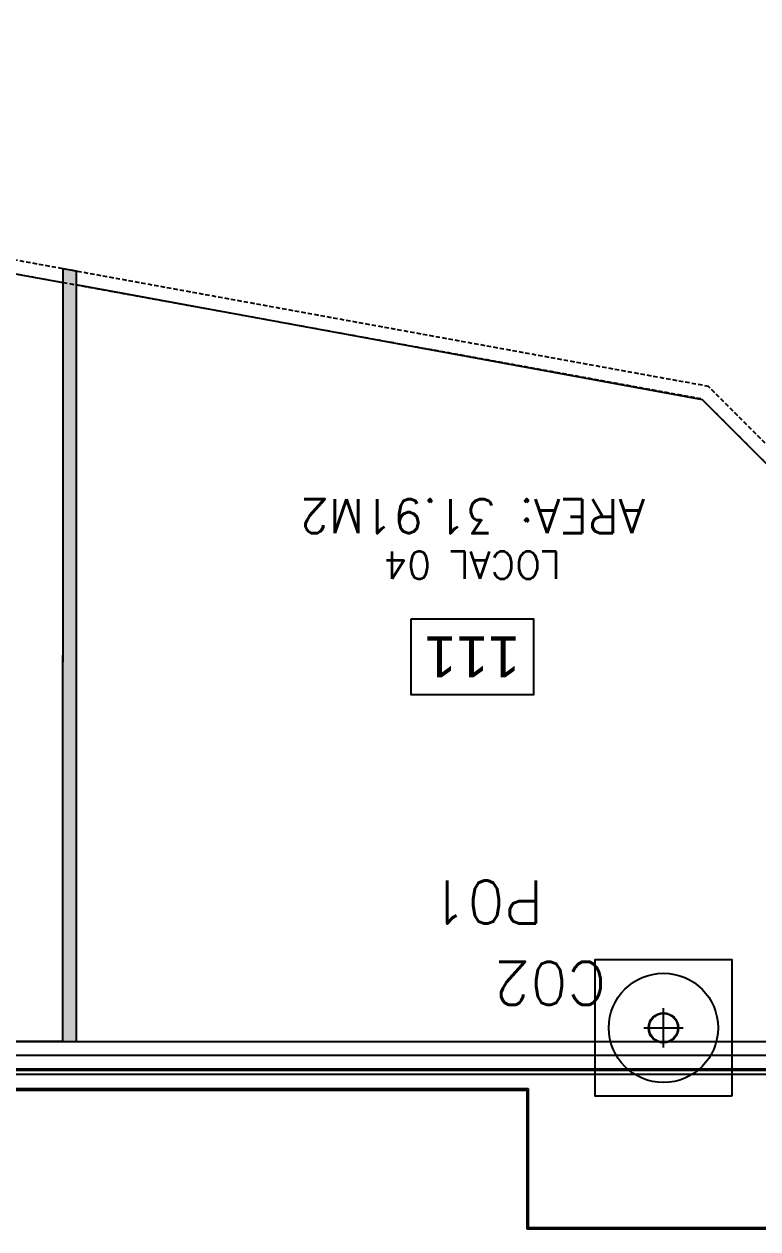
# Model space of a CAD drawing. Header units: millimetres. Extents: x 1478096 to 1808313, y 619971 to 762366.
# Drawn here: x 1602164 to 1607536, y 646096 to 654919 of the extents above; entities that cross this region are included whole.
import ezdxf

# ---------------------------------------------------------------- set-up
doc = ezdxf.new("R2010")
doc.units = ezdxf.units.MM
doc.header["$LTSCALE"] = 10
doc.linetypes.add('HIDDEN2', pattern=[4.7625, 3.175, -1.5875])
for name, color, linetype in [('0-superficies', 7, 'Continuous'), ('0_Estructura', 251, 'Continuous'), ('A-HATCH-DURLOCK', 252, 'Continuous'), ('DC-ARQ-0 TEXTOS', 7, 'Continuous'), ('DC-ARQ-CHAPA', 7, 'Continuous'), ('DC-ARQ-CORDON', 210, 'Continuous'), ('DC-ARQ-CORREAS', 2, 'Continuous'), ('DC-ARQ-MURO SUPERBOARD', 2, 'Continuous'), ('DC-ARQ-PAINEL DURLOCK', 7, 'Continuous')]:
    doc.layers.add(name, color=color, linetype=linetype)
doc.styles.add('Romans-100', font='romans')
doc.styles.get("Standard").update_dxf_attribs({"font": 'arial.ttf'})

msp = doc.modelspace()

# ---------------------------------------------------------------- hatches: boundary and pattern name
at = {"layer": '0_Estructura'}
h = msp.add_hatch(dxfattribs=at)
h.set_pattern_fill('ANSI31', color=256, scale=2, angle=-180, style=0)
h.set_pattern_definition([(225, (3156300.1186, 1183973.863), (4.49012806, -4.49012806), [])])
h.paths.add_polyline_path([(1606735.048, 647568.169, 1), (1606955.048, 647568.169, 1)])
h.paths.add_polyline_path([(1606739.848, 647568.169, 1), (1606950.248, 647568.169, 1)], flags=16)
at = {"layer": 'A-HATCH-DURLOCK'}
h = msp.add_hatch(color=256, dxfattribs=at)
h.dxf.hatch_style = 1
h.paths.add_polyline_path([(1602445.044, 647468.17), (1602545.044, 647468.17), (1602545.044, 653111.092), (1602447.523, 653128.861)])

# ---------------------------------------------------------------- linework, layer by layer
at = {"layer": '0-superficies'}
msp.add_lwpolyline([(1524855.031, 647228.149), (1641041.817, 647228.17), (1641041.817, 674744.562), (1649131.454, 674744.878), (1649131.448, 735136.985), (1641041.817, 735136.983), (1641041.817, 738426.962), (1522042.066, 738427.02)], dxfattribs=at)
for points in [[(1591554.642, 647468.17), (1591554.642, 651495.675), (1594437.289, 654485.679), (1602447.479, 653027.204), (1602445.044, 647468.17)], [(1609545.044, 647468.17), (1609545.052, 649753.404), (1607130.365, 652168.091), (1602545.044, 653009.44), (1602545.044, 647468.17)]]:
    msp.add_lwpolyline(points, close=True, dxfattribs=at)
at = {"layer": '0_Estructura'}
for p, q in [((1606845.048, 647424.479), (1606845.048, 647711.86)), ((1606701.358, 647568.169), (1606988.739, 647568.169))]:
    msp.add_line(p, q, dxfattribs=at)
msp.add_lwpolyline([(1607345.048, 647068.169), (1606345.048, 647068.169), (1606345.048, 648068.169), (1607345.048, 648068.169)], close=True, dxfattribs=at)
for radius in [400, 110, 105.2]:
    msp.add_circle((1606845.048, 647568.169), radius, dxfattribs=at)
at = {"layer": 'DC-ARQ-0 TEXTOS'}
msp.add_lwpolyline([(1604996.602, 650560.031), (1604996.602, 650010.031), (1605896.602, 650010.031), (1605896.602, 650560.031)], close=True, dxfattribs=at)
at = {"layer": 'DC-ARQ-CHAPA'}
for p, q in [((1591454.642, 647258.149), (1609844.62, 647258.149)), ((1591454.642, 647228.149), (1609844.62, 647228.149))]:
    msp.add_line(p, q, dxfattribs=at)
at = {"layer": 'DC-ARQ-CORDON'}
for p, q in [((1594445.044, 647468.17), (1609645.044, 647468.17)), ((1591454.642, 647268.17), (1609844.62, 647268.17))]:
    msp.add_line(p, q, dxfattribs=at)
at = {"layer": 'DC-ARQ-CORREAS'}
msp.add_line((1594445.044, 647368.17), (1609644.62, 647368.17), dxfattribs=at)
at = {"layer": 'DC-ARQ-MURO SUPERBOARD'}
for p, q in [((1593834.642, 647123.153), (1605854.642, 647123.153)), ((1593844.642, 647113.153), (1605844.642, 647113.153)), ((1605844.642, 647113.153), (1605844.642, 646096.027)), ((1605854.642, 647123.153), (1605854.642, 646106.027)), ((1605844.642, 646096.027), (1608244.62, 646096.027)), ((1605854.642, 646106.027), (1608254.62, 646106.027))]:
    msp.add_line(p, q, dxfattribs=at)
at = {"layer": 'DC-ARQ-PAINEL DURLOCK', "linetype": 'HIDDEN2'}
for p, q in [((1594401.148, 654594.925), (1607171.786, 652268.091)), ((1594437.289, 654485.679), (1607122.46, 652175.995)), ((1609645.052, 649794.825), (1607171.786, 652268.091)), ((1609545.052, 649753.404), (1607130.365, 652168.091))]:
    msp.add_line(p, q, dxfattribs=at)
at = {"layer": 'DC-ARQ-PAINEL DURLOCK'}
for p, q in [((1602447.523, 653128.861), (1602445.044, 647468.17)), ((1602447.523, 653128.861), (1602545.044, 653111.092)), ((1602545.044, 653115.293), (1602545.044, 647468.17))]:
    msp.add_line(p, q, dxfattribs=at)

# ---------------------------------------------------------------- texts
at = {"layer": '0_Estructura', "char_height": 350, "attachment_point": 1, "rotation": 180.0000013, "style": 'Romans-100'}
for s, insert in [('{\\H0.9x;P01}', (1605964.008, 648331.43, 0.036)), ('{\\H0.9x;C02}', (1606425.24, 647737.624, -0.001))]:
    msp.add_mtext(s, dxfattribs=dict(at, insert=insert))
at = {"layer": 'DC-ARQ-0 TEXTOS', "attachment_point": 5, "rotation": 180}
for s, insert, char_height, width in [('\\pt1600;{\\Fromans|c0;LOCAL 04\\P\\ptz;\\H1.25x;AREA: 31.91M2}', (1605446.602, 651148.647), 200, 3964.44731), ('111', (1605446.602, 650285.031), 300, 801.45132)]:
    msp.add_mtext(s, dxfattribs=dict(at, insert=insert, char_height=char_height, width=width))

doc.saveas('drawing.dxf')
